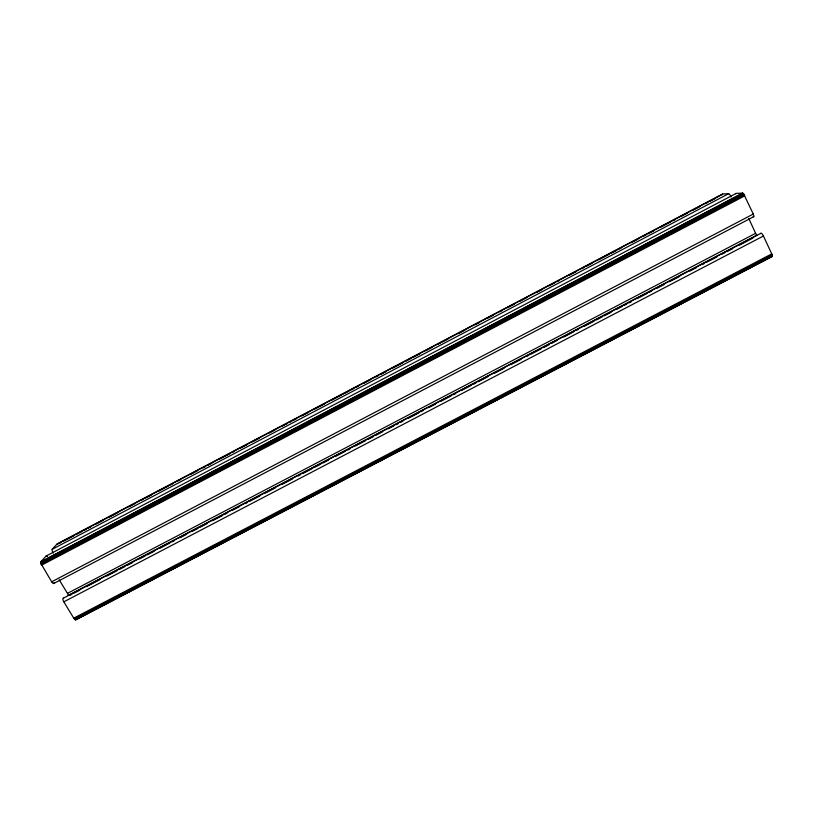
<?xml version="1.0" encoding="UTF-8"?>
<svg xmlns="http://www.w3.org/2000/svg" width="813" height="813" viewBox="0 0 813 813"><rect width="100%" height="100%" fill="white"/><g stroke="black" fill="none" stroke-linecap="round" stroke-linejoin="round"><path stroke-width="1.22" d="M63.648 598.226A2.937 1.118 62.7 0 0 62.906 599.191A2.937 1.118 62.7 0 0 63.831 601.823L73.759 618.175L75.772 619.882L772.198 256.522L771.73 253.91L763.427 236.004A3.028 0.894 62.1 0 0 761.822 233.616A3.028 0.894 62.1 0 0 760.795 233.555M53.943 583.368A2.947 1.128 62.2 0 1 51.666 581.803L40.721 563.135L40.884 561.763L46.117 556.041L736.141 193.413L742.533 193.118L743.631 193.88L753.275 214.043A3.039 0.894 62.5 0 1 753.224 216.665M722.371 194.774L722.635 193.982L728.611 193.707A2.937 0.833 62.9 0 1 731.05 197M53.353 553.125A2.845 1.057 61.7 0 1 52.235 549.283L57.134 543.927L722.635 193.982M58.81 543.267L722.361 194.358M59.186 543.48L61.442 542.291M63.688 541.112L73.8 535.797M76.046 534.608L81.666 531.651M83.922 530.472L86.168 529.293M88.414 528.115L90.66 526.926M96.28 523.968L103.027 520.422M108.647 517.475L118.759 512.149M128.881 506.834L135.629 503.288M141.249 500.33L143.495 499.152M145.74 497.973L151.36 495.015M158.108 491.469L168.22 486.144M170.466 484.965L172.722 483.786M178.342 480.829L180.588 479.65M190.699 474.325L197.447 470.778M203.067 467.831L205.313 466.642M207.559 465.463L212.061 463.095M219.927 458.959L230.038 453.644M232.294 452.455L234.54 451.276M240.16 448.319L246.908 444.772M252.528 441.825L259.266 438.278M269.388 432.953L275.007 429.996M281.745 426.459L287.365 423.502M289.621 422.313L291.867 421.134M294.113 419.955L296.359 418.766M301.979 415.819L308.727 412.272M314.346 409.315L324.458 404M331.206 400.453L341.318 395.128M343.574 393.949L349.194 390.992M351.44 389.813L353.685 388.624M355.931 387.445L358.187 386.266M363.807 383.309L370.545 379.762M376.165 376.805L378.411 375.626M380.667 374.447L386.287 371.49M393.025 367.943L403.146 362.628M405.392 361.439L411.012 358.482M413.258 357.303L420.006 353.757M425.626 350.799L432.374 347.253M437.994 344.306L440.24 343.116M442.485 341.938L448.105 338.98M458.227 333.665L464.965 330.119M475.087 324.804L479.579 322.436M487.444 318.3L493.064 315.342M499.812 311.796L502.058 310.617M507.678 307.66L514.426 304.113M520.046 301.156L526.783 297.609M536.905 292.294L542.525 289.337M549.273 285.79L554.893 282.833M557.139 281.654L559.385 280.475M569.496 275.15L576.244 271.603M581.864 268.656L584.11 267.467M586.366 266.288L591.986 263.331M598.724 259.784L608.846 254.469M611.091 253.29L616.711 250.333M618.957 249.144L621.203 247.965M631.325 242.65L638.063 239.103M643.683 236.146L645.939 234.967M648.185 233.778L653.804 230.831M660.552 227.284L670.664 221.959M672.91 220.78L675.156 219.601M680.776 216.644L687.524 213.097M693.143 210.14L699.891 206.593M705.511 203.636L707.757 202.457M710.003 201.278L715.623 198.321M52.235 549.283L728.611 193.707M40.884 561.763L742.533 193.118M40.691 562.088L742.858 193.189M40.65 562.555L743.224 193.453M40.721 563.135L743.631 193.88M40.914 563.795L744.047 194.439M41.199 564.486L744.454 195.1M41.565 565.167L744.82 195.811M51.666 581.803L753.275 214.043M57.134 543.927L58.069 544.07M53.699 583.521L753.742 216.675M67.459 593.378L755.623 233.311A2.998 0.874 62.2 0 0 756.791 235.221L68.292 595.38A2.896 1.098 62.6 0 0 67.459 593.378L59.186 579.76M63.323 598.205L760.917 233.301M69.664 595.472L71.92 594.293M74.166 593.124L79.796 590.177M86.554 586.64L100.06 579.578M106.808 576.041L116.94 570.746M119.196 569.567L124.826 566.62M127.072 565.452L132.702 562.505M139.45 558.968L145.08 556.031M147.336 554.852L154.084 551.316M159.714 548.379L169.846 543.074M172.102 541.895L174.348 540.716M179.978 537.779L186.726 534.243M192.356 531.296L197.986 528.359M200.242 527.18L206.99 523.643M212.62 520.706L222.752 515.401M224.998 514.223L227.254 513.044M232.884 510.107L239.632 506.57M245.262 503.623L247.508 502.454M249.764 501.275L259.896 495.971M265.526 493.034L275.648 487.729M282.406 484.202L292.538 478.898M298.168 475.961L300.414 474.782M302.67 473.603L312.792 468.298M315.048 467.129L320.678 464.182M322.924 463.004L328.554 460.056M335.312 456.53L345.444 451.225M347.69 450.046L349.946 448.878M355.566 445.931L365.698 440.626M367.954 439.457L373.584 436.51M375.83 435.331L382.588 431.794M388.208 428.858L393.838 425.91M396.094 424.732L398.34 423.553M400.596 422.384L402.841 421.205M408.472 418.258L418.604 412.963M420.849 411.785L423.106 410.606M428.736 407.659L435.483 404.132M441.113 401.185L451.245 395.88M453.491 394.712L455.747 393.533M461.378 390.586L471.51 385.291M473.755 384.112L476.012 382.933M478.257 381.754L488.389 376.46M494.019 373.513L504.151 368.218M510.899 364.681L521.031 359.387M526.661 356.44L528.907 355.261M531.163 354.082L541.295 348.787M543.541 347.608L549.171 344.661M551.427 343.482L557.047 340.545M563.805 337.009L573.937 331.714M576.183 330.535L578.439 329.356M584.069 326.409L594.191 321.115M596.447 319.936L602.077 316.989M604.323 315.81L611.081 312.283M616.711 309.336L622.331 306.389M624.587 305.221L626.833 304.042M629.089 302.863L631.345 301.684M636.965 298.737L647.097 293.442M649.353 292.263L651.599 291.084M657.229 288.137L663.987 284.611M669.607 281.664L679.739 276.369M689.871 271.064L696.629 267.538M702.249 264.591L704.505 263.412M706.751 262.233L716.883 256.938M722.513 253.991L724.769 252.813M727.015 251.634L732.645 248.697M739.393 245.16L752.909 238.097M63.831 601.823L763.427 236.004M73.759 618.175L771.73 253.91M74.207 618.856L772.065 254.693M74.644 619.354L772.259 255.333M75.07 619.699L772.35 255.871M75.446 619.882L772.33 256.278M748.712 218.402L755.623 233.311M54.125 582.575A2.947 1.128 62.2 0 1 54.095 583.043M46.117 556.041A2.906 1.098 61.7 0 1 47.53 556.539M735.826 193.799A2.998 0.874 62.8 0 1 736.141 193.413"/></g></svg>
